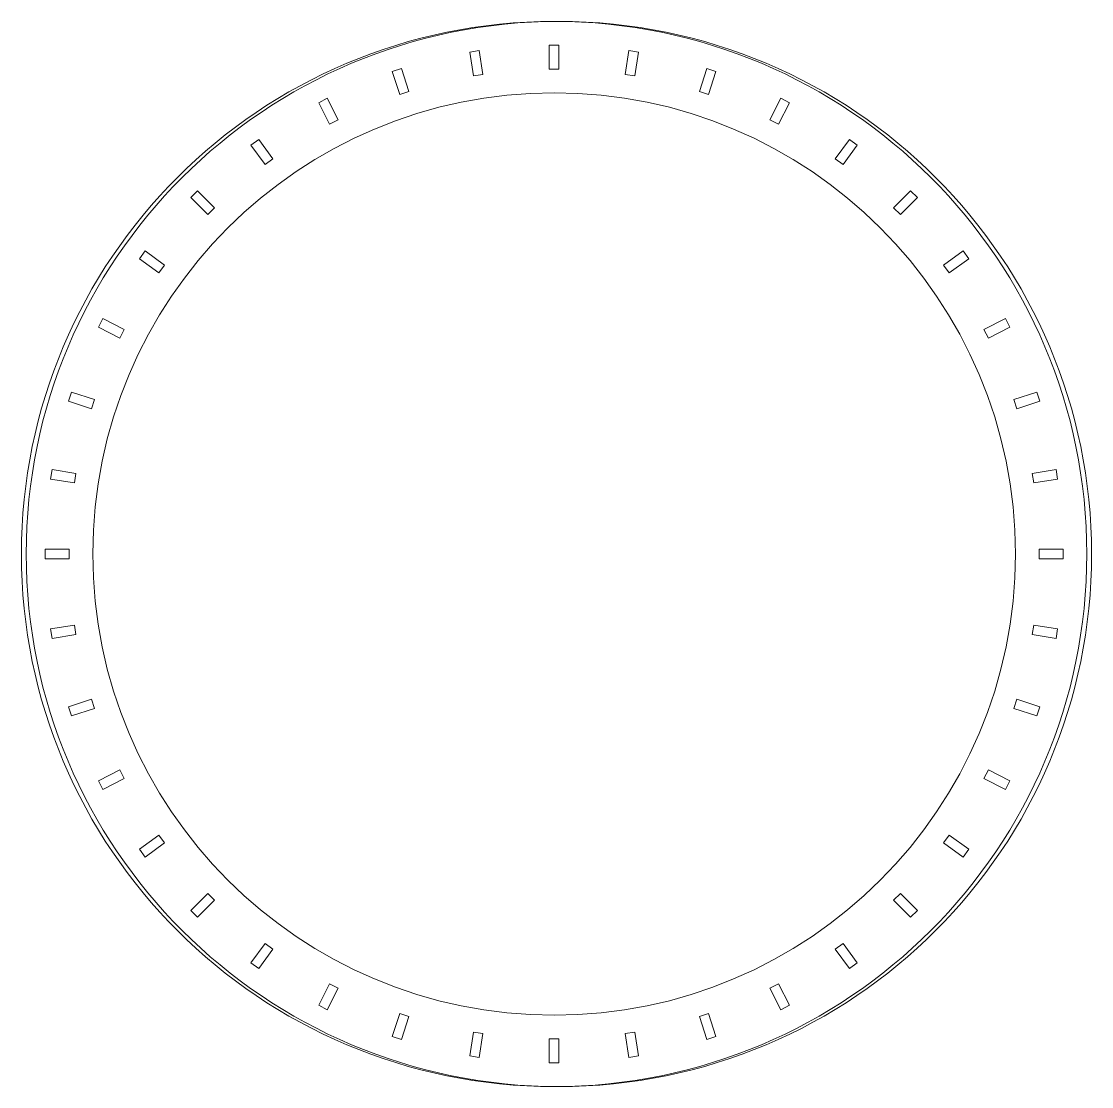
# Model space of a CAD drawing. Header units: millimetres. Extents: x 1124 to 2599, y -2339 to -506.
# Drawn here: x 1778.3 to 2270.9, y -2339 to -1848.7 of the extents above; entities that cross this region are included whole.
import ezdxf

# ---------------------------------------------------------------- set-up
doc = ezdxf.new("R2010")
doc.units = ezdxf.units.MM
doc.header["$MEASUREMENT"] = 0
doc.layers.add('Layer 1', color=7, linetype='Continuous')

msp = doc.modelspace()

# ---------------------------------------------------------------- linework, layer by layer
at = {"layer": 'Layer 1', "color": 6, "lineweight": 9}
for points in [[(2268.6424, -2093.847), (2268.6424, -1958.4514), (2158.8834, -1848.6924), (2023.4889, -1848.6924), (2023.4889, -1848.6924), (1888.0933, -1848.6913), (1778.3343, -1958.4503), (1778.3343, -2093.8459), (1778.3343, -2093.8459), (1778.3332, -2229.2404), (1888.0922, -2339.0005), (2023.4878, -2339.0016), (2023.4878, -2339.0016), (2158.8823, -2339.0016), (2268.6424, -2229.2426), (2268.6424, -2093.8481)], [(2270.8557, -2093.847), (2270.8557, -1958.4514), (2161.0956, -1848.6924), (2025.7011, -1848.6924), (2025.7011, -1848.6924), (1890.3066, -1848.6913), (1780.5465, -1958.4503), (1780.5465, -2093.8459), (1780.5465, -2093.8459), (1780.5454, -2229.2404), (1890.3044, -2339.0005), (2025.7, -2339.0016), (2025.7, -2339.0016), (2161.0945, -2339.0016), (2270.8546, -2229.2426), (2270.8557, -2093.8481)], [(2021.2755, -1859.5648), (2021.2755, -1859.5648), (2021.2755, -1870.6682), (2021.2755, -1870.6682), (2021.2755, -1870.6682), (2021.2755, -1870.6682), (2025.7011, -1870.6682), (2025.7011, -1870.6682), (2025.7011, -1870.6682), (2025.7011, -1870.6682), (2025.7011, -1859.5648), (2025.7011, -1859.5648), (2025.7011, -1859.5648), (2025.7011, -1859.5648), (2021.2755, -1859.5648), (2021.2755, -1859.5648)], [(1984.6533, -1862.7949), (1984.6533, -1862.7949), (1986.3905, -1873.7617), (1986.3905, -1873.7617), (1986.3905, -1873.7617), (1986.3905, -1873.7617), (1990.7605, -1873.0702), (1990.7605, -1873.0702), (1990.7605, -1873.0702), (1990.7605, -1873.0702), (1989.0234, -1862.1034), (1989.0234, -1862.1034), (1989.0234, -1862.1034), (1989.0234, -1862.1034), (1984.6533, -1862.7949), (1984.6533, -1862.7949)], [(2057.9533, -1862.1034), (2057.9533, -1862.1034), (2056.2161, -1873.0702), (2056.2161, -1873.0702), (2056.2161, -1873.0702), (2056.2161, -1873.0702), (2060.5862, -1873.7617), (2060.5862, -1873.7617), (2060.5862, -1873.7617), (2060.5862, -1873.7617), (2062.3233, -1862.7949), (2062.3233, -1862.7949), (2062.3233, -1862.7949), (2062.3233, -1862.7949), (2057.9533, -1862.1034), (2057.9533, -1862.1034)], [(1948.9868, -1871.7149), (1948.9868, -1871.7149), (1952.4178, -1882.2754), (1952.4178, -1882.2754), (1952.4178, -1882.2754), (1952.4178, -1882.2754), (1956.6269, -1880.9079), (1956.6269, -1880.9079), (1956.6269, -1880.9079), (1956.6269, -1880.9079), (1953.1959, -1870.3474), (1953.1959, -1870.3474), (1953.1959, -1870.3474), (1953.1959, -1870.3474), (1948.9868, -1871.7149), (1948.9868, -1871.7149)], [(2093.7807, -1870.3474), (2093.7807, -1870.3474), (2090.3497, -1880.9079), (2090.3497, -1880.9079), (2090.3497, -1880.9079), (2090.3497, -1880.9079), (2094.5589, -1882.2754), (2094.5589, -1882.2754), (2094.5589, -1882.2754), (2094.5589, -1882.2754), (2097.9899, -1871.7149), (2097.9899, -1871.7149), (2097.9899, -1871.7149), (2097.9899, -1871.7149), (2093.7807, -1870.3474), (2093.7807, -1870.3474)], [(2235.7942, -2093.847), (2235.7942, -1976.5933), (2140.7415, -1881.5406), (2023.4889, -1881.5406), (2023.4889, -1881.5406), (1906.2351, -1881.5406), (1811.1825, -1976.5933), (1811.1825, -2093.8459), (1811.1825, -2093.8459), (1811.1825, -2211.0985), (1906.234, -2306.1523), (2023.4878, -2306.1523), (2023.4878, -2306.1523), (2140.7404, -2306.1523), (2235.793, -2211.1007), (2235.7942, -2093.8481)], [(1915.1551, -1886.1038), (1915.1551, -1886.1038), (1920.1967, -1895.9973), (1920.1967, -1895.9973), (1920.1967, -1895.9973), (1920.1967, -1895.9973), (1924.1383, -1893.9882), (1924.1383, -1893.9882), (1924.1383, -1893.9882), (1924.1383, -1893.9882), (1919.0978, -1884.0958), (1919.0978, -1884.0958), (1919.0978, -1884.0958), (1919.0978, -1884.0958), (1915.1551, -1886.1038), (1915.1551, -1886.1038)], [(2127.8788, -1884.0958), (2127.8788, -1884.0958), (2122.8383, -1893.9882), (2122.8383, -1893.9882), (2122.8383, -1893.9882), (2122.8383, -1893.9882), (2126.7811, -1895.9973), (2126.7811, -1895.9973), (2126.7811, -1895.9973), (2126.7811, -1895.9973), (2131.8216, -1886.1038), (2131.8216, -1886.1038), (2131.8216, -1886.1038), (2131.8216, -1886.1038), (2127.8788, -1884.0958), (2127.8788, -1884.0958)], [(1883.9907, -1905.6087), (1883.9907, -1905.6087), (1890.5175, -1914.592), (1890.5175, -1914.592), (1890.5175, -1914.592), (1890.5175, -1914.592), (1894.0973, -1911.9912), (1894.0973, -1911.9912), (1894.0973, -1911.9912), (1894.0973, -1911.9912), (1887.5705, -1903.008), (1887.5705, -1903.008), (1887.5705, -1903.008), (1887.5705, -1903.008), (1883.9907, -1905.6087), (1883.9907, -1905.6087)], [(2159.4062, -1903.008), (2159.4062, -1903.008), (2152.8794, -1911.9912), (2152.8794, -1911.9912), (2152.8794, -1911.9912), (2152.8794, -1911.9912), (2156.4591, -1914.592), (2156.4591, -1914.592), (2156.4591, -1914.592), (2156.4591, -1914.592), (2162.9859, -1905.6087), (2162.9859, -1905.6087), (2162.9859, -1905.6087), (2162.9859, -1905.6087), (2159.4062, -1903.008), (2159.4062, -1903.008)], [(1856.2618, -1929.749), (1856.2618, -1929.749), (1864.1129, -1937.6001), (1864.1129, -1937.6001), (1864.1129, -1937.6001), (1864.1129, -1937.6001), (1867.2419, -1934.471), (1867.2419, -1934.471), (1867.2419, -1934.471), (1867.2419, -1934.471), (1859.3909, -1926.6199), (1859.3909, -1926.6199), (1859.3909, -1926.6199), (1859.3909, -1926.6199), (1856.2618, -1929.749), (1856.2618, -1929.749)], [(2187.5857, -1926.6199), (2187.5857, -1926.6199), (2179.7347, -1934.471), (2179.7347, -1934.471), (2179.7347, -1934.471), (2179.7347, -1934.471), (2182.8638, -1937.6001), (2182.8638, -1937.6001), (2182.8638, -1937.6001), (2182.8638, -1937.6001), (2190.7148, -1929.749), (2190.7148, -1929.749), (2190.7148, -1929.749), (2190.7148, -1929.749), (2187.5857, -1926.6199), (2187.5857, -1926.6199)], [(1832.6499, -1957.9286), (1832.6499, -1957.9286), (1841.6331, -1964.4554), (1841.6331, -1964.4554), (1841.6331, -1964.4554), (1841.6331, -1964.4554), (1844.2339, -1960.8757), (1844.2339, -1960.8757), (1844.2339, -1960.8757), (1844.2339, -1960.8757), (1835.2506, -1954.3489), (1835.2506, -1954.3489), (1835.2506, -1954.3489), (1835.2506, -1954.3489), (1832.6499, -1957.9286), (1832.6499, -1957.9286)], [(2211.726, -1954.3489), (2211.726, -1954.3489), (2202.7428, -1960.8757), (2202.7428, -1960.8757), (2202.7428, -1960.8757), (2202.7428, -1960.8757), (2205.3435, -1964.4554), (2205.3435, -1964.4554), (2205.3435, -1964.4554), (2205.3435, -1964.4554), (2214.3268, -1957.9286), (2214.3268, -1957.9286), (2214.3268, -1957.9286), (2214.3268, -1957.9286), (2211.726, -1954.3489), (2211.726, -1954.3489)], [(1813.7377, -1989.4559), (1813.7377, -1989.4559), (1823.63, -1994.4964), (1823.63, -1994.4964), (1823.63, -1994.4964), (1823.63, -1994.4964), (1825.6391, -1990.5548), (1825.6391, -1990.5548), (1825.6391, -1990.5548), (1825.6391, -1990.5548), (1815.7457, -1985.5132), (1815.7457, -1985.5132), (1815.7457, -1985.5132), (1815.7457, -1985.5132), (1813.7377, -1989.4559), (1813.7377, -1989.4559)], [(2231.2309, -1985.5132), (2231.2309, -1985.5132), (2221.3375, -1990.5548), (2221.3375, -1990.5548), (2221.3375, -1990.5548), (2221.3375, -1990.5548), (2223.3466, -1994.4964), (2223.3466, -1994.4964), (2223.3466, -1994.4964), (2223.3466, -1994.4964), (2233.24, -1989.4559), (2233.24, -1989.4559), (2233.24, -1989.4559), (2233.24, -1989.4559), (2231.2309, -1985.5132), (2231.2309, -1985.5132)], [(1799.9893, -2023.554), (1799.9893, -2023.554), (1810.5498, -2026.985), (1810.5498, -2026.985), (1810.5498, -2026.985), (1810.5498, -2026.985), (1811.9162, -2022.7759), (1811.9162, -2022.7759), (1811.9162, -2022.7759), (1811.9162, -2022.7759), (1801.3568, -2019.3449), (1801.3568, -2019.3449), (1801.3568, -2019.3449), (1801.3568, -2019.3449), (1799.9893, -2023.554), (1799.9893, -2023.554)], [(2245.6199, -2019.3449), (2245.6199, -2019.3449), (2235.0604, -2022.7759), (2235.0604, -2022.7759), (2235.0604, -2022.7759), (2235.0604, -2022.7759), (2236.4269, -2026.985), (2236.4269, -2026.985), (2236.4269, -2026.985), (2236.4269, -2026.985), (2246.9874, -2023.554), (2246.9874, -2023.554), (2246.9874, -2023.554), (2246.9874, -2023.554), (2245.6199, -2019.3449), (2245.6199, -2019.3449)], [(1791.7442, -2059.3815), (1791.7442, -2059.3815), (1802.7121, -2061.1186), (1802.7121, -2061.1186), (1802.7121, -2061.1186), (1802.7121, -2061.1186), (1803.4036, -2056.7486), (1803.4036, -2056.7486), (1803.4036, -2056.7486), (1803.4036, -2056.7486), (1792.4368, -2055.0114), (1792.4368, -2055.0114), (1792.4368, -2055.0114), (1792.4368, -2055.0114), (1791.7442, -2059.3815), (1791.7442, -2059.3815)], [(2254.5398, -2055.0114), (2254.5398, -2055.0114), (2243.573, -2056.7486), (2243.573, -2056.7486), (2243.573, -2056.7486), (2243.573, -2056.7486), (2244.2657, -2061.1186), (2244.2657, -2061.1186), (2244.2657, -2061.1186), (2244.2657, -2061.1186), (2255.2325, -2059.3815), (2255.2325, -2059.3815), (2255.2325, -2059.3815), (2255.2325, -2059.3815), (2254.5398, -2055.0114), (2254.5398, -2055.0114)], [(1789.2067, -2096.0592), (1789.2067, -2096.0592), (1800.31, -2096.0592), (1800.31, -2096.0592), (1800.31, -2096.0592), (1800.31, -2096.0592), (1800.31, -2091.6337), (1800.31, -2091.6337), (1800.31, -2091.6337), (1800.31, -2091.6337), (1789.2067, -2091.6337), (1789.2067, -2091.6337), (1789.2067, -2091.6337), (1789.2067, -2091.6337), (1789.2067, -2096.0592), (1789.2067, -2096.0592)], [(2257.7699, -2091.6337), (2257.7699, -2091.6337), (2246.6666, -2091.6337), (2246.6666, -2091.6337), (2246.6666, -2091.6337), (2246.6666, -2091.6337), (2246.6666, -2096.0592), (2246.6666, -2096.0592), (2246.6666, -2096.0592), (2246.6666, -2096.0592), (2257.7699, -2096.0592), (2257.7699, -2096.0592), (2257.7699, -2096.0592), (2257.7699, -2096.0592), (2257.7699, -2091.6337), (2257.7699, -2091.6337)], [(1792.4368, -2132.6815), (1792.4368, -2132.6815), (1803.4036, -2130.9443), (1803.4036, -2130.9443), (1803.4036, -2130.9443), (1803.4036, -2130.9443), (1802.7121, -2126.5742), (1802.7121, -2126.5742), (1802.7121, -2126.5742), (1802.7121, -2126.5742), (1791.7442, -2128.3114), (1791.7442, -2128.3114), (1791.7442, -2128.3114), (1791.7442, -2128.3114), (1792.4368, -2132.6815), (1792.4368, -2132.6815)], [(2255.2325, -2128.3114), (2255.2325, -2128.3114), (2244.2657, -2126.5742), (2244.2657, -2126.5742), (2244.2657, -2126.5742), (2244.2657, -2126.5742), (2243.573, -2130.9443), (2243.573, -2130.9443), (2243.573, -2130.9443), (2243.573, -2130.9443), (2254.5398, -2132.6815), (2254.5398, -2132.6815), (2254.5398, -2132.6815), (2254.5398, -2132.6815), (2255.2325, -2128.3114), (2255.2325, -2128.3114)], [(1801.3568, -2168.348), (1801.3568, -2168.348), (1811.9162, -2164.917), (1811.9162, -2164.917), (1811.9162, -2164.917), (1811.9162, -2164.917), (1810.5498, -2160.7079), (1810.5498, -2160.7079), (1810.5498, -2160.7079), (1810.5498, -2160.7079), (1799.9893, -2164.14), (1799.9893, -2164.14), (1799.9893, -2164.14), (1799.9893, -2164.14), (1801.3568, -2168.348), (1801.3568, -2168.348)], [(2246.9874, -2164.14), (2246.9874, -2164.14), (2236.4269, -2160.7079), (2236.4269, -2160.7079), (2236.4269, -2160.7079), (2236.4269, -2160.7079), (2235.0604, -2164.917), (2235.0604, -2164.917), (2235.0604, -2164.917), (2235.0604, -2164.917), (2245.6199, -2168.348), (2245.6199, -2168.348), (2245.6199, -2168.348), (2245.6199, -2168.348), (2246.9874, -2164.14), (2246.9874, -2164.14)], [(1815.7457, -2202.1797), (1815.7457, -2202.1797), (1825.6391, -2197.1392), (1825.6391, -2197.1392), (1825.6391, -2197.1392), (1825.6391, -2197.1392), (1823.63, -2193.1964), (1823.63, -2193.1964), (1823.63, -2193.1964), (1823.63, -2193.1964), (1813.7377, -2198.237), (1813.7377, -2198.237), (1813.7377, -2198.237), (1813.7377, -2198.237), (1815.7457, -2202.1797), (1815.7457, -2202.1797)], [(2233.24, -2198.237), (2233.24, -2198.237), (2223.3466, -2193.1964), (2223.3466, -2193.1964), (2223.3466, -2193.1964), (2223.3466, -2193.1964), (2221.3375, -2197.1392), (2221.3375, -2197.1392), (2221.3375, -2197.1392), (2221.3375, -2197.1392), (2231.2309, -2202.1797), (2231.2309, -2202.1797), (2231.2309, -2202.1797), (2231.2309, -2202.1797), (2233.24, -2198.237), (2233.24, -2198.237)], [(1835.2506, -2233.344), (1835.2506, -2233.344), (1844.2339, -2226.8172), (1844.2339, -2226.8172), (1844.2339, -2226.8172), (1844.2339, -2226.8172), (1841.6331, -2223.2375), (1841.6331, -2223.2375), (1841.6331, -2223.2375), (1841.6331, -2223.2375), (1832.6499, -2229.7643), (1832.6499, -2229.7643), (1832.6499, -2229.7643), (1832.6499, -2229.7643), (1835.2506, -2233.344), (1835.2506, -2233.344)], [(2214.3268, -2229.7643), (2214.3268, -2229.7643), (2205.3435, -2223.2375), (2205.3435, -2223.2375), (2205.3435, -2223.2375), (2205.3435, -2223.2375), (2202.7428, -2226.8172), (2202.7428, -2226.8172), (2202.7428, -2226.8172), (2202.7428, -2226.8172), (2211.726, -2233.344), (2211.726, -2233.344), (2211.726, -2233.344), (2211.726, -2233.344), (2214.3268, -2229.7643), (2214.3268, -2229.7643)], [(1859.3909, -2261.073), (1859.3909, -2261.073), (1867.2419, -2253.2219), (1867.2419, -2253.2219), (1867.2419, -2253.2219), (1867.2419, -2253.2219), (1864.1129, -2250.0928), (1864.1129, -2250.0928), (1864.1129, -2250.0928), (1864.1129, -2250.0928), (1856.2618, -2257.945), (1856.2618, -2257.945), (1856.2618, -2257.945), (1856.2618, -2257.945), (1859.3909, -2261.073), (1859.3909, -2261.073)], [(2190.7148, -2257.945), (2190.7148, -2257.945), (2182.8638, -2250.0928), (2182.8638, -2250.0928), (2182.8638, -2250.0928), (2182.8638, -2250.0928), (2179.7347, -2253.2219), (2179.7347, -2253.2219), (2179.7347, -2253.2219), (2179.7347, -2253.2219), (2187.5857, -2261.073), (2187.5857, -2261.073), (2187.5857, -2261.073), (2187.5857, -2261.073), (2190.7148, -2257.945), (2190.7148, -2257.945)], [(1887.5705, -2284.6849), (1887.5705, -2284.6849), (1894.0973, -2275.7016), (1894.0973, -2275.7016), (1894.0973, -2275.7016), (1894.0973, -2275.7016), (1890.5175, -2273.1009), (1890.5175, -2273.1009), (1890.5175, -2273.1009), (1890.5175, -2273.1009), (1883.9907, -2282.0841), (1883.9907, -2282.0841), (1883.9907, -2282.0841), (1883.9907, -2282.0841), (1887.5705, -2284.6849), (1887.5705, -2284.6849)], [(2162.9859, -2282.0841), (2162.9859, -2282.0841), (2156.4591, -2273.1009), (2156.4591, -2273.1009), (2156.4591, -2273.1009), (2156.4591, -2273.1009), (2152.8794, -2275.7016), (2152.8794, -2275.7016), (2152.8794, -2275.7016), (2152.8794, -2275.7016), (2159.4062, -2284.6849), (2159.4062, -2284.6849), (2159.4062, -2284.6849), (2159.4062, -2284.6849), (2162.9859, -2282.0841), (2162.9859, -2282.0841)], [(1919.0978, -2303.5982), (1919.0978, -2303.5982), (1924.1383, -2293.7047), (1924.1383, -2293.7047), (1924.1383, -2293.7047), (1924.1383, -2293.7047), (1920.1967, -2291.6956), (1920.1967, -2291.6956), (1920.1967, -2291.6956), (1920.1967, -2291.6956), (1915.1551, -2301.5891), (1915.1551, -2301.5891), (1915.1551, -2301.5891), (1915.1551, -2301.5891), (1919.0978, -2303.5982), (1919.0978, -2303.5982)], [(2131.8216, -2301.5891), (2131.8216, -2301.5891), (2126.7811, -2291.6956), (2126.7811, -2291.6956), (2126.7811, -2291.6956), (2126.7811, -2291.6956), (2122.8383, -2293.7047), (2122.8383, -2293.7047), (2122.8383, -2293.7047), (2122.8383, -2293.7047), (2127.8788, -2303.5982), (2127.8788, -2303.5982), (2127.8788, -2303.5982), (2127.8788, -2303.5982), (2131.8216, -2301.5891), (2131.8216, -2301.5891)], [(1953.1959, -2317.3455), (1953.1959, -2317.3455), (1956.6269, -2306.785), (1956.6269, -2306.785), (1956.6269, -2306.785), (1956.6269, -2306.785), (1952.4178, -2305.4186), (1952.4178, -2305.4186), (1952.4178, -2305.4186), (1952.4178, -2305.4186), (1948.9868, -2315.978), (1948.9868, -2315.978), (1948.9868, -2315.978), (1948.9868, -2315.978), (1953.1959, -2317.3455), (1953.1959, -2317.3455)], [(2097.9899, -2315.978), (2097.9899, -2315.978), (2094.5589, -2305.4186), (2094.5589, -2305.4186), (2094.5589, -2305.4186), (2094.5589, -2305.4186), (2090.3497, -2306.785), (2090.3497, -2306.785), (2090.3497, -2306.785), (2090.3497, -2306.785), (2093.7807, -2317.3455), (2093.7807, -2317.3455), (2093.7807, -2317.3455), (2093.7807, -2317.3455), (2097.9899, -2315.978), (2097.9899, -2315.978)], [(1989.0234, -2325.5906), (1989.0234, -2325.5906), (1990.7605, -2314.6238), (1990.7605, -2314.6238), (1990.7605, -2314.6238), (1990.7605, -2314.6238), (1986.3905, -2313.9312), (1986.3905, -2313.9312), (1986.3905, -2313.9312), (1986.3905, -2313.9312), (1984.6533, -2324.898), (1984.6533, -2324.898), (1984.6533, -2324.898), (1984.6533, -2324.898), (1989.0234, -2325.5906), (1989.0234, -2325.5906)], [(2062.3233, -2324.898), (2062.3233, -2324.898), (2060.5862, -2313.9312), (2060.5862, -2313.9312), (2060.5862, -2313.9312), (2060.5862, -2313.9312), (2056.2161, -2314.6238), (2056.2161, -2314.6238), (2056.2161, -2314.6238), (2056.2161, -2314.6238), (2057.9533, -2325.5906), (2057.9533, -2325.5906), (2057.9533, -2325.5906), (2057.9533, -2325.5906), (2062.3233, -2324.898), (2062.3233, -2324.898)], [(2025.7011, -2328.1281), (2025.7011, -2328.1281), (2025.7011, -2317.0247), (2025.7011, -2317.0247), (2025.7011, -2317.0247), (2025.7011, -2317.0247), (2021.2755, -2317.0247), (2021.2755, -2317.0247), (2021.2755, -2317.0247), (2021.2755, -2317.0247), (2021.2755, -2328.1281), (2021.2755, -2328.1281), (2021.2755, -2328.1281), (2021.2755, -2328.1281), (2025.7011, -2328.1281), (2025.7011, -2328.1281)]]:
    msp.add_open_spline(points, degree=3, knots=[0, 0, 0, 0, 0.2, 0.2, 0.2, 0.2, 0.4, 0.4, 0.4, 0.4, 0.6, 0.6, 0.6, 0.6, 1, 1, 1, 1], dxfattribs=at)

doc.saveas('drawing.dxf')
